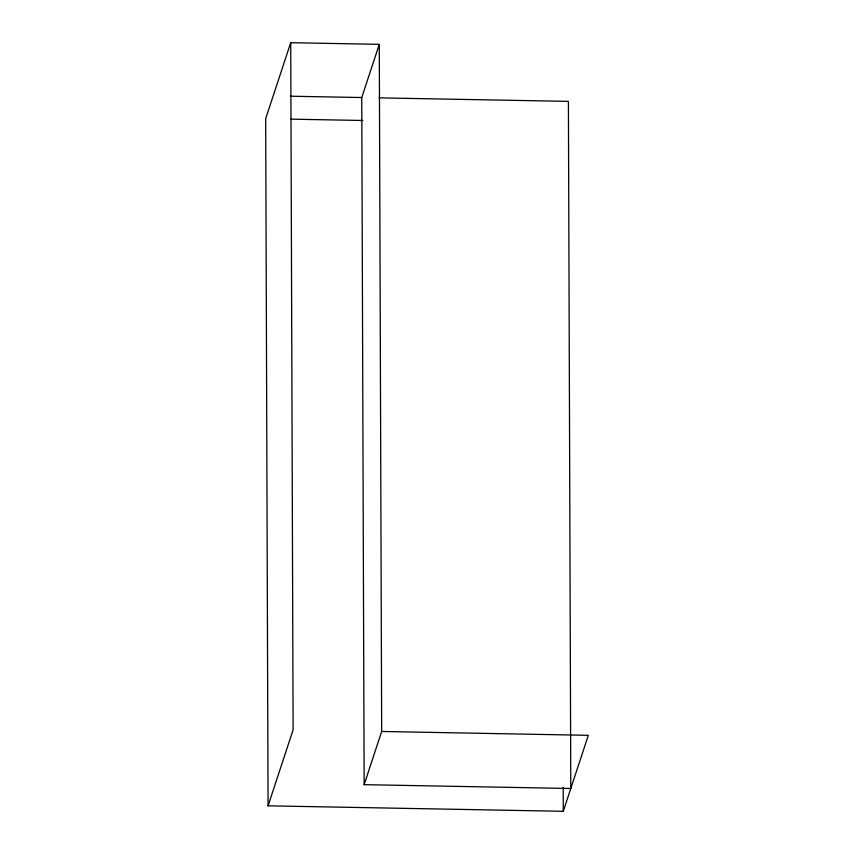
<?xml version="1.0" encoding="UTF-8"?>
<svg xmlns="http://www.w3.org/2000/svg" width="854" height="854" viewBox="0 0 854 854"><rect width="100%" height="100%" fill="white"/><g stroke="black" fill="none" stroke-linecap="round" stroke-linejoin="round"><path stroke-width="1.28" d="M381.674 731.472L379.283 44.344L290.723 42.7L265.679 118.685L268.071 805.824L563.277 811.3L588.321 735.315L381.674 731.472L364.146 784.666L570.792 788.498L568.401 101.37L379.08 97.858M364.146 784.666L361.754 97.537L379.283 44.344M268.071 805.824L293.114 729.828L290.723 42.7M290.371 96.214L361.754 97.537M290.947 119.154L362.747 120.489M563.202 787.281L563.277 811.3"/></g></svg>
